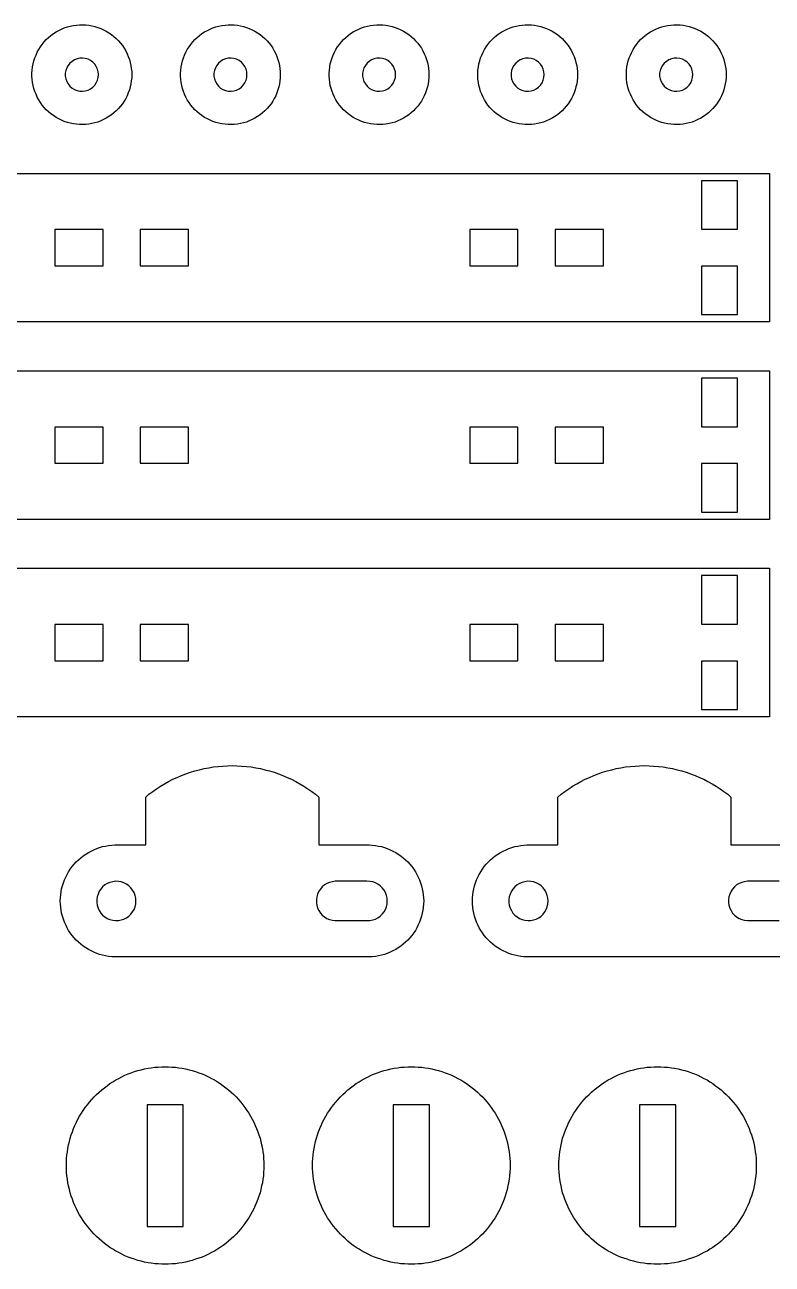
# Model space of a CAD drawing. Header units: metres. Extents: x 4 to 594, y 4 to 365.
# Drawn here: x 271.3 to 332.6, y 263.1 to 364.7 of the extents above; entities that cross this region are included whole.
import ezdxf

# ---------------------------------------------------------------- set-up
doc = ezdxf.new("R2010")
doc.units = ezdxf.units.M

msp = doc.modelspace()

# ---------------------------------------------------------------- linework, layer by layer
for points in [[(276.32, 356.53), (276.07, 356.52), (275.82, 356.52), (275.56, 356.54), (275.31, 356.58), (275.06, 356.63), (274.82, 356.69), (274.57, 356.78), (274.34, 356.87), (274.11, 356.98), (273.89, 357.11), (273.67, 357.25), (273.47, 357.4), (273.28, 357.56), (273.09, 357.74), (272.92, 357.92), (272.76, 358.12), (272.61, 358.33), (272.47, 358.54), (272.35, 358.77), (272.25, 359), (272.15, 359.24), (272.08, 359.48), (272.01, 359.72), (271.97, 359.97), (271.93, 360.23), (271.92, 360.48), (271.92, 360.73), (271.93, 360.99), (271.97, 361.24), (272.01, 361.49), (272.08, 361.74), (272.15, 361.98), (272.25, 362.22), (272.35, 362.45), (272.47, 362.67), (272.61, 362.89), (272.76, 363.09), (272.92, 363.29), (273.09, 363.48), (273.28, 363.65), (273.47, 363.82), (273.67, 363.97), (273.89, 364.11), (274.11, 364.23), (274.34, 364.34), (274.57, 364.44), (274.82, 364.52), (275.06, 364.59), (275.31, 364.64), (275.56, 364.67), (275.82, 364.69), (276.07, 364.7), (276.32, 364.69), (276.58, 364.66), (276.83, 364.61), (277.08, 364.56), (277.32, 364.48), (277.56, 364.39), (277.79, 364.29), (278.01, 364.17), (278.23, 364.04), (278.44, 363.89), (278.64, 363.74), (278.83, 363.57), (279.01, 363.38), (279.18, 363.19), (279.33, 362.99), (279.47, 362.78), (279.6, 362.56), (279.71, 362.33), (279.81, 362.1), (279.9, 361.86), (279.97, 361.61), (280.03, 361.37), (280.06, 361.12), (280.09, 360.86), (280.1, 360.61), (280.09, 360.35), (280.06, 360.1), (280.03, 359.85), (279.97, 359.6), (279.9, 359.36), (279.81, 359.12), (279.71, 358.88), (279.6, 358.65), (279.47, 358.44), (279.33, 358.22), (279.18, 358.02), (279.01, 357.83), (278.83, 357.65), (278.64, 357.48), (278.44, 357.32), (278.23, 357.18), (278.01, 357.04), (277.79, 356.93), (277.56, 356.82), (277.32, 356.73), (277.08, 356.66), (276.83, 356.6), (276.58, 356.56), (276.32, 356.53)], [(288.5, 356.53), (288.25, 356.52), (287.99, 356.52), (287.74, 356.54), (287.49, 356.58), (287.24, 356.63), (286.99, 356.69), (286.75, 356.78), (286.52, 356.87), (286.29, 356.98), (286.07, 357.11), (285.85, 357.25), (285.65, 357.4), (285.45, 357.56), (285.27, 357.74), (285.1, 357.92), (284.94, 358.12), (284.79, 358.33), (284.65, 358.54), (284.53, 358.77), (284.42, 359), (284.33, 359.24), (284.25, 359.48), (284.19, 359.72), (284.14, 359.97), (284.11, 360.23), (284.1, 360.48), (284.1, 360.73), (284.11, 360.99), (284.14, 361.24), (284.19, 361.49), (284.25, 361.74), (284.33, 361.98), (284.42, 362.22), (284.53, 362.45), (284.65, 362.67), (284.79, 362.89), (284.94, 363.09), (285.1, 363.29), (285.27, 363.48), (285.45, 363.65), (285.65, 363.82), (285.85, 363.97), (286.07, 364.11), (286.29, 364.23), (286.52, 364.34), (286.75, 364.44), (286.99, 364.52), (287.24, 364.59), (287.49, 364.64), (287.74, 364.67), (287.99, 364.69), (288.25, 364.7), (288.5, 364.69), (288.76, 364.66), (289.01, 364.61), (289.25, 364.56), (289.5, 364.48), (289.73, 364.39), (289.97, 364.29), (290.19, 364.17), (290.41, 364.04), (290.62, 363.89), (290.82, 363.74), (291.01, 363.57), (291.19, 363.38), (291.35, 363.19), (291.51, 362.99), (291.65, 362.78), (291.78, 362.56), (291.89, 362.33), (291.99, 362.1), (292.08, 361.86), (292.15, 361.61), (292.2, 361.37), (292.24, 361.12), (292.27, 360.86), (292.27, 360.61), (292.27, 360.35), (292.24, 360.1), (292.2, 359.85), (292.15, 359.6), (292.08, 359.36), (291.99, 359.12), (291.89, 358.88), (291.78, 358.65), (291.65, 358.44), (291.51, 358.22), (291.35, 358.02), (291.19, 357.83), (291.01, 357.65), (290.82, 357.48), (290.62, 357.32), (290.41, 357.18), (290.19, 357.04), (289.97, 356.93), (289.73, 356.82), (289.5, 356.73), (289.25, 356.66), (289.01, 356.6), (288.76, 356.56), (288.5, 356.53)], [(300.68, 356.53), (300.43, 356.52), (300.17, 356.52), (299.92, 356.54), (299.67, 356.58), (299.42, 356.63), (299.17, 356.69), (298.93, 356.78), (298.7, 356.87), (298.47, 356.98), (298.24, 357.11), (298.03, 357.25), (297.83, 357.4), (297.63, 357.56), (297.45, 357.74), (297.28, 357.92), (297.11, 358.12), (296.97, 358.33), (296.83, 358.54), (296.71, 358.77), (296.6, 359), (296.51, 359.24), (296.43, 359.48), (296.37, 359.72), (296.32, 359.97), (296.29, 360.23), (296.27, 360.48), (296.27, 360.73), (296.29, 360.99), (296.32, 361.24), (296.37, 361.49), (296.43, 361.74), (296.51, 361.98), (296.6, 362.22), (296.71, 362.45), (296.83, 362.67), (296.97, 362.89), (297.11, 363.09), (297.28, 363.29), (297.45, 363.48), (297.63, 363.65), (297.83, 363.82), (298.03, 363.97), (298.24, 364.11), (298.47, 364.23), (298.7, 364.34), (298.93, 364.44), (299.17, 364.52), (299.42, 364.59), (299.67, 364.64), (299.92, 364.67), (300.17, 364.69), (300.43, 364.7), (300.68, 364.69), (300.93, 364.66), (301.18, 364.61), (301.43, 364.56), (301.67, 364.48), (301.91, 364.39), (302.15, 364.29), (302.37, 364.17), (302.59, 364.04), (302.8, 363.89), (303, 363.74), (303.19, 363.57), (303.36, 363.38), (303.53, 363.19), (303.69, 362.99), (303.83, 362.78), (303.96, 362.56), (304.07, 362.33), (304.17, 362.1), (304.26, 361.86), (304.33, 361.61), (304.38, 361.37), (304.42, 361.12), (304.44, 360.86), (304.45, 360.61), (304.44, 360.35), (304.42, 360.1), (304.38, 359.85), (304.33, 359.6), (304.26, 359.36), (304.17, 359.12), (304.07, 358.88), (303.96, 358.65), (303.83, 358.44), (303.69, 358.22), (303.53, 358.02), (303.36, 357.83), (303.19, 357.65), (303, 357.48), (302.8, 357.32), (302.59, 357.18), (302.37, 357.04), (302.15, 356.93), (301.91, 356.82), (301.67, 356.73), (301.43, 356.66), (301.18, 356.6), (300.93, 356.56), (300.68, 356.53)], [(312.86, 356.53), (312.6, 356.52), (312.35, 356.52), (312.1, 356.54), (311.84, 356.58), (311.6, 356.63), (311.35, 356.69), (311.11, 356.78), (310.87, 356.87), (310.64, 356.98), (310.42, 357.11), (310.21, 357.25), (310, 357.4), (309.81, 357.56), (309.63, 357.74), (309.45, 357.92), (309.29, 358.12), (309.14, 358.33), (309.01, 358.54), (308.89, 358.77), (308.78, 359), (308.69, 359.24), (308.61, 359.48), (308.55, 359.72), (308.5, 359.97), (308.47, 360.23), (308.45, 360.48), (308.45, 360.73), (308.47, 360.99), (308.5, 361.24), (308.55, 361.49), (308.61, 361.74), (308.69, 361.98), (308.78, 362.22), (308.89, 362.45), (309.01, 362.67), (309.14, 362.89), (309.29, 363.09), (309.45, 363.29), (309.63, 363.48), (309.81, 363.65), (310, 363.82), (310.21, 363.97), (310.42, 364.11), (310.64, 364.23), (310.87, 364.34), (311.11, 364.44), (311.35, 364.52), (311.6, 364.59), (311.84, 364.64), (312.1, 364.67), (312.35, 364.69), (312.6, 364.7), (312.86, 364.69), (313.11, 364.66), (313.36, 364.61), (313.61, 364.56), (313.85, 364.48), (314.09, 364.39), (314.32, 364.29), (314.55, 364.17), (314.77, 364.04), (314.98, 363.89), (315.18, 363.74), (315.36, 363.57), (315.54, 363.38), (315.71, 363.19), (315.86, 362.99), (316.01, 362.78), (316.13, 362.56), (316.25, 362.33), (316.35, 362.1), (316.43, 361.86), (316.5, 361.61), (316.56, 361.37), (316.6, 361.12), (316.62, 360.86), (316.63, 360.61), (316.62, 360.35), (316.6, 360.1), (316.56, 359.85), (316.5, 359.6), (316.43, 359.36), (316.35, 359.12), (316.25, 358.88), (316.13, 358.65), (316.01, 358.44), (315.86, 358.22), (315.71, 358.02), (315.54, 357.83), (315.36, 357.65), (315.18, 357.48), (314.98, 357.32), (314.77, 357.18), (314.55, 357.04), (314.32, 356.93), (314.09, 356.82), (313.85, 356.73), (313.61, 356.66), (313.36, 356.6), (313.11, 356.56), (312.86, 356.53)], [(325.04, 356.53), (324.78, 356.52), (324.53, 356.52), (324.27, 356.54), (324.02, 356.58), (323.77, 356.63), (323.53, 356.69), (323.29, 356.78), (323.05, 356.87), (322.82, 356.98), (322.6, 357.11), (322.39, 357.25), (322.18, 357.4), (321.99, 357.56), (321.8, 357.74), (321.63, 357.92), (321.47, 358.12), (321.32, 358.33), (321.19, 358.54), (321.07, 358.77), (320.96, 359), (320.87, 359.24), (320.79, 359.48), (320.73, 359.72), (320.68, 359.97), (320.65, 360.23), (320.63, 360.48), (320.63, 360.73), (320.65, 360.99), (320.68, 361.24), (320.73, 361.49), (320.79, 361.74), (320.87, 361.98), (320.96, 362.22), (321.07, 362.45), (321.19, 362.67), (321.32, 362.89), (321.47, 363.09), (321.63, 363.29), (321.8, 363.48), (321.99, 363.65), (322.18, 363.82), (322.39, 363.97), (322.6, 364.11), (322.82, 364.23), (323.05, 364.34), (323.29, 364.44), (323.53, 364.52), (323.77, 364.59), (324.02, 364.64), (324.27, 364.67), (324.53, 364.69), (324.78, 364.7), (325.04, 364.69), (325.29, 364.66), (325.54, 364.61), (325.79, 364.56), (326.03, 364.48), (326.27, 364.39), (326.5, 364.29), (326.73, 364.17), (326.94, 364.04), (327.15, 363.89), (327.35, 363.74), (327.54, 363.57), (327.72, 363.38), (327.89, 363.19), (328.04, 362.99), (328.18, 362.78), (328.31, 362.56), (328.43, 362.33), (328.53, 362.1), (328.61, 361.86), (328.68, 361.61), (328.74, 361.37), (328.78, 361.12), (328.8, 360.86), (328.81, 360.61), (328.8, 360.35), (328.78, 360.1), (328.74, 359.85), (328.68, 359.6), (328.61, 359.36), (328.53, 359.12), (328.43, 358.88), (328.31, 358.65), (328.18, 358.44), (328.04, 358.22), (327.89, 358.02), (327.72, 357.83), (327.54, 357.65), (327.35, 357.48), (327.15, 357.32), (326.94, 357.18), (326.73, 357.04), (326.5, 356.93), (326.27, 356.82), (326.03, 356.73), (325.79, 356.66), (325.54, 356.6), (325.29, 356.56), (325.04, 356.53)], [(275.83, 359.26), (276.06, 359.25), (276.29, 359.28), (276.51, 359.35), (276.72, 359.45), (276.9, 359.59), (277.06, 359.75), (277.19, 359.94), (277.29, 360.15), (277.35, 360.38), (277.37, 360.61), (277.35, 360.84), (277.29, 361.06), (277.19, 361.27), (277.06, 361.46), (276.9, 361.63), (276.72, 361.77), (276.51, 361.87), (276.29, 361.94), (276.06, 361.97), (275.83, 361.96), (275.61, 361.91), (275.39, 361.82), (275.2, 361.7), (275.02, 361.55), (274.88, 361.37), (274.77, 361.17), (274.69, 360.95), (274.65, 360.72), (274.65, 360.49), (274.69, 360.26), (274.77, 360.05), (274.88, 359.85), (275.02, 359.67), (275.2, 359.51), (275.39, 359.39), (275.61, 359.31), (275.83, 359.26)], [(288.01, 359.26), (288.24, 359.25), (288.47, 359.28), (288.69, 359.35), (288.9, 359.45), (289.08, 359.59), (289.24, 359.75), (289.37, 359.94), (289.47, 360.15), (289.52, 360.38), (289.54, 360.61), (289.52, 360.84), (289.47, 361.06), (289.37, 361.27), (289.24, 361.46), (289.08, 361.63), (288.9, 361.77), (288.69, 361.87), (288.47, 361.94), (288.24, 361.97), (288.01, 361.96), (287.79, 361.91), (287.57, 361.82), (287.38, 361.7), (287.2, 361.55), (287.06, 361.37), (286.95, 361.17), (286.87, 360.95), (286.83, 360.72), (286.83, 360.49), (286.87, 360.26), (286.95, 360.05), (287.06, 359.85), (287.2, 359.67), (287.38, 359.51), (287.57, 359.39), (287.79, 359.31), (288.01, 359.26)], [(300.19, 359.26), (300.42, 359.25), (300.65, 359.28), (300.87, 359.35), (301.08, 359.45), (301.26, 359.59), (301.42, 359.75), (301.55, 359.94), (301.64, 360.15), (301.7, 360.38), (301.72, 360.61), (301.7, 360.84), (301.64, 361.06), (301.55, 361.27), (301.42, 361.46), (301.26, 361.63), (301.08, 361.77), (300.87, 361.87), (300.65, 361.94), (300.42, 361.97), (300.19, 361.96), (299.96, 361.91), (299.75, 361.82), (299.55, 361.7), (299.38, 361.55), (299.24, 361.37), (299.12, 361.17), (299.05, 360.95), (299.01, 360.72), (299.01, 360.49), (299.05, 360.26), (299.12, 360.05), (299.24, 359.85), (299.38, 359.67), (299.55, 359.51), (299.75, 359.39), (299.96, 359.31), (300.19, 359.26)], [(312.37, 359.26), (312.6, 359.25), (312.83, 359.28), (313.05, 359.35), (313.25, 359.45), (313.44, 359.59), (313.6, 359.75), (313.73, 359.94), (313.82, 360.15), (313.88, 360.38), (313.9, 360.61), (313.88, 360.84), (313.82, 361.06), (313.73, 361.27), (313.6, 361.46), (313.44, 361.63), (313.25, 361.77), (313.05, 361.87), (312.83, 361.94), (312.6, 361.97), (312.37, 361.96), (312.14, 361.91), (311.93, 361.82), (311.73, 361.7), (311.56, 361.55), (311.41, 361.37), (311.3, 361.17), (311.22, 360.95), (311.19, 360.72), (311.19, 360.49), (311.22, 360.26), (311.3, 360.05), (311.41, 359.85), (311.56, 359.67), (311.73, 359.51), (311.93, 359.39), (312.14, 359.31), (312.37, 359.26)], [(324.55, 359.26), (324.78, 359.25), (325.01, 359.28), (325.23, 359.35), (325.43, 359.45), (325.62, 359.59), (325.78, 359.75), (325.91, 359.94), (326, 360.15), (326.06, 360.38), (326.08, 360.61), (326.06, 360.84), (326, 361.06), (325.91, 361.27), (325.78, 361.46), (325.62, 361.63), (325.43, 361.77), (325.23, 361.87), (325.01, 361.94), (324.78, 361.97), (324.55, 361.96), (324.32, 361.91), (324.11, 361.82), (323.91, 361.7), (323.74, 361.55), (323.59, 361.37), (323.48, 361.17), (323.4, 360.95), (323.36, 360.72), (323.36, 360.49), (323.4, 360.26), (323.48, 360.05), (323.59, 359.85), (323.74, 359.67), (323.91, 359.51), (324.11, 359.39), (324.32, 359.31), (324.55, 359.26)], [(332.36, 352.52), (332.36, 340.34), (170.18, 340.34), (170.18, 352.52), (332.36, 352.52)], [(326.79, 347.94), (329.75, 347.94), (329.75, 351.91), (326.79, 351.91), (326.79, 347.94)], [(273.79, 344.94), (277.75, 344.94), (277.75, 347.91), (273.79, 347.91), (273.79, 344.94)], [(280.79, 344.94), (284.75, 344.94), (284.75, 347.91), (280.79, 347.91), (280.79, 344.94)], [(307.79, 344.94), (311.75, 344.94), (311.75, 347.91), (307.79, 347.91), (307.79, 344.94)], [(314.79, 344.94), (318.75, 344.94), (318.75, 347.91), (314.79, 347.91), (314.79, 344.94)], [(326.79, 340.94), (329.75, 340.94), (329.75, 344.91), (326.79, 344.91), (326.79, 340.94)], [(332.36, 336.34), (332.36, 324.16), (170.18, 324.16), (170.18, 336.34), (332.36, 336.34)], [(326.79, 331.76), (329.75, 331.76), (329.75, 335.73), (326.79, 335.73), (326.79, 331.76)], [(273.79, 328.76), (277.75, 328.76), (277.75, 331.73), (273.79, 331.73), (273.79, 328.76)], [(280.79, 328.76), (284.75, 328.76), (284.75, 331.73), (280.79, 331.73), (280.79, 328.76)], [(307.79, 328.76), (311.75, 328.76), (311.75, 331.73), (307.79, 331.73), (307.79, 328.76)], [(314.79, 328.76), (318.75, 328.76), (318.75, 331.73), (314.79, 331.73), (314.79, 328.76)], [(326.79, 324.76), (329.75, 324.76), (329.75, 328.73), (326.79, 328.73), (326.79, 324.76)], [(332.36, 320.16), (332.36, 307.98), (170.18, 307.98), (170.18, 320.16), (332.36, 320.16)], [(326.79, 315.58), (329.75, 315.58), (329.75, 319.55), (326.79, 319.55), (326.79, 315.58)], [(273.79, 312.58), (277.75, 312.58), (277.75, 315.55), (273.79, 315.55), (273.79, 312.58)], [(280.79, 312.58), (284.75, 312.58), (284.75, 315.55), (280.79, 315.55), (280.79, 312.58)], [(307.79, 312.58), (311.75, 312.58), (311.75, 315.55), (307.79, 315.55), (307.79, 312.58)], [(314.79, 312.58), (318.75, 312.58), (318.75, 315.55), (314.79, 315.55), (314.79, 312.58)], [(326.79, 308.58), (329.75, 308.58), (329.75, 312.55), (326.79, 312.55), (326.79, 308.58)], [(299.81, 288.31), (299.56, 288.3), (278.7, 288.3), (278.45, 288.31), (278.2, 288.34), (277.95, 288.38), (277.7, 288.44), (277.46, 288.51), (277.22, 288.59), (276.99, 288.68), (276.76, 288.79), (276.54, 288.91), (276.32, 289.05), (276.11, 289.19), (275.91, 289.34), (275.72, 289.51), (275.54, 289.69), (275.37, 289.87), (275.21, 290.07), (275.06, 290.27), (274.92, 290.48), (274.79, 290.7), (274.68, 290.93), (274.58, 291.16), (274.49, 291.4), (274.41, 291.64), (274.35, 291.88), (274.3, 292.13), (274.27, 292.38), (274.25, 292.64), (274.24, 292.89), (274.25, 293.14), (274.27, 293.39), (274.3, 293.64), (274.35, 293.89), (274.41, 294.14), (274.49, 294.38), (274.58, 294.62), (274.68, 294.85), (274.79, 295.07), (274.92, 295.29), (275.06, 295.5), (275.21, 295.71), (275.37, 295.9), (275.54, 296.09), (275.72, 296.26), (275.91, 296.43), (276.11, 296.59), (276.32, 296.73), (276.54, 296.86), (276.76, 296.98), (276.99, 297.09), (277.22, 297.19), (277.46, 297.27), (277.7, 297.34), (277.95, 297.39), (278.2, 297.43), (278.45, 297.46), (278.7, 297.48), (281.24, 297.48), (281.24, 301.41), (281.5, 301.63), (281.81, 301.86), (282.13, 302.08), (282.45, 302.29), (282.79, 302.49), (283.12, 302.68), (283.47, 302.86), (283.82, 303.02), (284.18, 303.17), (284.54, 303.31), (284.9, 303.44), (285.27, 303.55), (285.65, 303.65), (286.02, 303.74), (286.4, 303.81), (286.79, 303.87), (287.17, 303.92), (287.56, 303.95), (287.94, 303.97), (288.33, 303.98), (288.72, 303.97), (289.1, 303.95), (289.49, 303.92), (289.87, 303.87), (290.26, 303.81), (290.64, 303.74), (291.01, 303.65), (291.39, 303.55), (291.76, 303.44), (292.12, 303.31), (292.48, 303.17), (292.84, 303.02), (293.19, 302.86), (293.54, 302.68), (293.88, 302.49), (294.21, 302.29), (294.53, 302.08), (294.85, 301.86), (295.16, 301.63), (295.42, 301.41), (295.42, 297.48), (299.56, 297.48), (299.81, 297.46), (300.06, 297.43), (300.31, 297.39), (300.56, 297.34), (300.8, 297.27), (301.04, 297.19), (301.27, 297.09), (301.5, 296.98), (301.73, 296.86), (301.94, 296.73), (302.15, 296.59), (302.35, 296.43), (302.54, 296.26), (302.72, 296.09), (302.89, 295.9), (303.05, 295.71), (303.2, 295.5), (303.34, 295.29), (303.47, 295.07), (303.58, 294.85), (303.68, 294.62), (303.77, 294.38), (303.85, 294.14), (303.91, 293.89), (303.96, 293.64), (303.99, 293.39), (304.01, 293.14), (304.02, 292.89), (304.01, 292.64), (303.99, 292.38), (303.96, 292.13), (303.91, 291.88), (303.85, 291.64), (303.77, 291.4), (303.68, 291.16), (303.58, 290.93), (303.47, 290.7), (303.34, 290.48), (303.2, 290.27), (303.05, 290.07), (302.89, 289.87), (302.72, 289.69), (302.54, 289.51), (302.35, 289.34), (302.15, 289.19), (301.94, 289.05), (301.73, 288.91), (301.5, 288.79), (301.27, 288.68), (301.04, 288.59), (300.8, 288.51), (300.56, 288.44), (300.31, 288.38), (300.06, 288.34), (299.81, 288.31)], [(278.54, 291.31), (278.77, 291.28), (279.01, 291.29), (279.24, 291.33), (279.46, 291.41), (279.67, 291.51), (279.86, 291.65), (280.03, 291.81), (280.17, 292), (280.29, 292.2), (280.37, 292.42), (280.42, 292.65), (280.44, 292.89), (280.42, 293.12), (280.37, 293.35), (280.29, 293.57), (280.17, 293.78), (280.03, 293.96), (279.86, 294.13), (279.67, 294.26), (279.46, 294.37), (279.24, 294.45), (279.01, 294.49), (278.77, 294.5), (278.54, 294.47), (278.31, 294.41), (278.09, 294.32), (277.89, 294.2), (277.71, 294.05), (277.56, 293.87), (277.43, 293.68), (277.33, 293.46), (277.26, 293.24), (277.23, 293.01), (277.23, 292.77), (277.26, 292.54), (277.33, 292.31), (277.43, 292.1), (277.56, 291.9), (277.71, 291.73), (277.89, 291.58), (278.09, 291.46), (278.31, 291.36), (278.54, 291.31)], [(296.77, 291.28), (299.37, 291.28), (299.61, 291.29), (299.84, 291.33), (300.06, 291.41), (300.27, 291.51), (300.46, 291.65), (300.63, 291.81), (300.77, 292), (300.89, 292.2), (300.97, 292.42), (301.02, 292.65), (301.04, 292.89), (301.02, 293.12), (300.97, 293.35), (300.89, 293.57), (300.77, 293.78), (300.63, 293.96), (300.46, 294.13), (300.27, 294.26), (300.06, 294.37), (299.84, 294.45), (299.61, 294.49), (299.37, 294.5), (296.77, 294.5), (296.54, 294.47), (296.31, 294.41), (296.09, 294.32), (295.89, 294.2), (295.71, 294.05), (295.56, 293.87), (295.43, 293.68), (295.33, 293.46), (295.26, 293.24), (295.23, 293.01), (295.23, 292.77), (295.26, 292.54), (295.33, 292.31), (295.43, 292.1), (295.56, 291.9), (295.71, 291.73), (295.89, 291.58), (296.09, 291.46), (296.31, 291.36), (296.54, 291.31), (296.77, 291.28)], [(312.32, 291.31), (312.55, 291.28), (312.79, 291.29), (313.02, 291.33), (313.24, 291.41), (313.45, 291.51), (313.64, 291.65), (313.81, 291.81), (313.95, 292), (314.07, 292.2), (314.15, 292.42), (314.2, 292.65), (314.22, 292.89), (314.2, 293.12), (314.15, 293.35), (314.07, 293.57), (313.95, 293.78), (313.81, 293.96), (313.64, 294.13), (313.45, 294.26), (313.24, 294.37), (313.02, 294.45), (312.79, 294.49), (312.55, 294.5), (312.32, 294.47), (312.09, 294.41), (311.87, 294.32), (311.67, 294.2), (311.49, 294.05), (311.34, 293.87), (311.21, 293.68), (311.11, 293.46), (311.04, 293.24), (311.01, 293.01), (311.01, 292.77), (311.04, 292.54), (311.11, 292.31), (311.21, 292.1), (311.34, 291.9), (311.49, 291.73), (311.67, 291.58), (311.87, 291.46), (312.09, 291.36), (312.32, 291.31)], [(283.11, 263.12), (282.83, 263.12), (282.55, 263.12), (282.27, 263.14), (281.98, 263.16), (281.7, 263.2), (281.43, 263.24), (281.15, 263.3), (280.87, 263.36), (280.6, 263.43), (280.33, 263.52), (280.06, 263.61), (279.8, 263.71), (279.54, 263.82), (279.28, 263.94), (279.03, 264.07), (278.79, 264.2), (278.54, 264.35), (278.31, 264.5), (278.07, 264.66), (277.85, 264.83), (277.63, 265.01), (277.42, 265.2), (277.21, 265.39), (277.01, 265.59), (276.82, 265.8), (276.63, 266.01), (276.46, 266.23), (276.29, 266.45), (276.12, 266.69), (275.97, 266.92), (275.82, 267.16), (275.69, 267.41), (275.56, 267.66), (275.44, 267.92), (275.33, 268.18), (275.23, 268.44), (275.14, 268.71), (275.05, 268.98), (274.98, 269.25), (274.92, 269.53), (274.86, 269.8), (274.82, 270.08), (274.78, 270.36), (274.76, 270.65), (274.74, 270.93), (274.74, 271.21), (274.74, 271.49), (274.76, 271.77), (274.78, 272.06), (274.82, 272.34), (274.86, 272.61), (274.92, 272.89), (274.98, 273.17), (275.05, 273.44), (275.14, 273.71), (275.23, 273.98), (275.33, 274.24), (275.44, 274.5), (275.56, 274.76), (275.69, 275.01), (275.82, 275.25), (275.97, 275.5), (276.12, 275.73), (276.29, 275.96), (276.46, 276.19), (276.63, 276.41), (276.82, 276.62), (277.01, 276.83), (277.21, 277.03), (277.42, 277.22), (277.63, 277.41), (277.85, 277.58), (278.07, 277.75), (278.31, 277.92), (278.54, 278.07), (278.79, 278.22), (279.03, 278.35), (279.28, 278.48), (279.54, 278.6), (279.8, 278.71), (280.06, 278.81), (280.33, 278.9), (280.6, 278.99), (280.87, 279.06), (281.15, 279.12), (281.43, 279.18), (281.7, 279.22), (281.98, 279.26), (282.27, 279.28), (282.55, 279.29), (282.83, 279.3), (283.11, 279.29), (283.39, 279.28), (283.68, 279.26), (283.96, 279.22), (284.23, 279.18), (284.51, 279.12), (284.79, 279.06), (285.06, 278.99), (285.33, 278.9), (285.6, 278.81), (285.86, 278.71), (286.12, 278.6), (286.38, 278.48), (286.63, 278.35), (286.88, 278.22), (287.12, 278.07), (287.35, 277.92), (287.59, 277.75), (287.81, 277.58), (288.03, 277.41), (288.24, 277.22), (288.45, 277.03), (288.65, 276.83), (288.84, 276.62), (289.03, 276.41), (289.21, 276.19), (289.37, 275.96), (289.54, 275.73), (289.69, 275.5), (289.84, 275.25), (289.97, 275.01), (290.1, 274.76), (290.22, 274.5), (290.33, 274.24), (290.43, 273.98), (290.52, 273.71), (290.61, 273.44), (290.68, 273.17), (290.74, 272.89), (290.8, 272.61), (290.84, 272.34), (290.88, 272.06), (290.9, 271.77), (290.92, 271.49), (290.92, 271.21), (290.92, 270.93), (290.9, 270.65), (290.88, 270.36), (290.84, 270.08), (290.8, 269.8), (290.74, 269.53), (290.68, 269.25), (290.61, 268.98), (290.52, 268.71), (290.43, 268.44), (290.33, 268.18), (290.22, 267.92), (290.1, 267.66), (289.97, 267.41), (289.84, 267.16), (289.69, 266.92), (289.54, 266.69), (289.37, 266.45), (289.21, 266.23), (289.03, 266.01), (288.84, 265.8), (288.65, 265.59), (288.45, 265.39), (288.24, 265.2), (288.03, 265.01), (287.81, 264.83), (287.59, 264.66), (287.35, 264.5), (287.12, 264.35), (286.88, 264.2), (286.63, 264.07), (286.38, 263.94), (286.12, 263.82), (285.86, 263.71), (285.6, 263.61), (285.33, 263.52), (285.06, 263.43), (284.79, 263.36), (284.51, 263.3), (284.23, 263.24), (283.96, 263.2), (283.68, 263.16), (283.39, 263.14), (283.11, 263.12)], [(303.29, 263.12), (303.01, 263.12), (302.73, 263.12), (302.45, 263.14), (302.16, 263.16), (301.88, 263.2), (301.61, 263.24), (301.33, 263.3), (301.05, 263.36), (300.78, 263.43), (300.51, 263.52), (300.24, 263.61), (299.98, 263.71), (299.72, 263.82), (299.46, 263.94), (299.21, 264.07), (298.97, 264.2), (298.72, 264.35), (298.49, 264.5), (298.25, 264.66), (298.03, 264.83), (297.81, 265.01), (297.6, 265.2), (297.39, 265.39), (297.19, 265.59), (297, 265.8), (296.81, 266.01), (296.64, 266.23), (296.47, 266.45), (296.3, 266.69), (296.15, 266.92), (296, 267.16), (295.87, 267.41), (295.74, 267.66), (295.62, 267.92), (295.51, 268.18), (295.41, 268.44), (295.32, 268.71), (295.23, 268.98), (295.16, 269.25), (295.1, 269.53), (295.04, 269.8), (295, 270.08), (294.96, 270.36), (294.94, 270.65), (294.92, 270.93), (294.92, 271.21), (294.92, 271.49), (294.94, 271.77), (294.96, 272.06), (295, 272.34), (295.04, 272.61), (295.1, 272.89), (295.16, 273.17), (295.23, 273.44), (295.32, 273.71), (295.41, 273.98), (295.51, 274.24), (295.62, 274.5), (295.74, 274.76), (295.87, 275.01), (296, 275.25), (296.15, 275.5), (296.3, 275.73), (296.47, 275.96), (296.64, 276.19), (296.81, 276.41), (297, 276.62), (297.19, 276.83), (297.39, 277.03), (297.6, 277.22), (297.81, 277.41), (298.03, 277.58), (298.25, 277.75), (298.49, 277.92), (298.72, 278.07), (298.97, 278.22), (299.21, 278.35), (299.46, 278.48), (299.72, 278.6), (299.98, 278.71), (300.24, 278.81), (300.51, 278.9), (300.78, 278.99), (301.05, 279.06), (301.33, 279.12), (301.61, 279.18), (301.88, 279.22), (302.16, 279.26), (302.45, 279.28), (302.73, 279.29), (303.01, 279.3), (303.29, 279.29), (303.57, 279.28), (303.86, 279.26), (304.14, 279.22), (304.41, 279.18), (304.69, 279.12), (304.97, 279.06), (305.24, 278.99), (305.51, 278.9), (305.78, 278.81), (306.04, 278.71), (306.3, 278.6), (306.56, 278.48), (306.81, 278.35), (307.06, 278.22), (307.3, 278.07), (307.53, 277.92), (307.77, 277.75), (307.99, 277.58), (308.21, 277.41), (308.42, 277.22), (308.63, 277.03), (308.83, 276.83), (309.02, 276.62), (309.21, 276.41), (309.39, 276.19), (309.56, 275.96), (309.72, 275.73), (309.87, 275.5), (310.02, 275.25), (310.15, 275.01), (310.28, 274.76), (310.4, 274.5), (310.51, 274.24), (310.61, 273.98), (310.7, 273.71), (310.79, 273.44), (310.86, 273.17), (310.92, 272.89), (310.98, 272.61), (311.02, 272.34), (311.06, 272.06), (311.08, 271.77), (311.1, 271.49), (311.1, 271.21), (311.1, 270.93), (311.08, 270.65), (311.06, 270.36), (311.02, 270.08), (310.98, 269.8), (310.92, 269.53), (310.86, 269.25), (310.79, 268.98), (310.7, 268.71), (310.61, 268.44), (310.51, 268.18), (310.4, 267.92), (310.28, 267.66), (310.15, 267.41), (310.02, 267.16), (309.87, 266.92), (309.72, 266.69), (309.56, 266.45), (309.39, 266.23), (309.21, 266.01), (309.02, 265.8), (308.83, 265.59), (308.63, 265.39), (308.42, 265.2), (308.21, 265.01), (307.99, 264.83), (307.77, 264.66), (307.53, 264.5), (307.3, 264.35), (307.06, 264.2), (306.81, 264.07), (306.56, 263.94), (306.3, 263.82), (306.04, 263.71), (305.78, 263.61), (305.51, 263.52), (305.24, 263.43), (304.97, 263.36), (304.69, 263.3), (304.41, 263.24), (304.14, 263.2), (303.86, 263.16), (303.57, 263.14), (303.29, 263.12)], [(323.47, 263.12), (323.19, 263.12), (322.91, 263.12), (322.63, 263.14), (322.34, 263.16), (322.06, 263.2), (321.79, 263.24), (321.51, 263.3), (321.23, 263.36), (320.96, 263.43), (320.69, 263.52), (320.42, 263.61), (320.16, 263.71), (319.9, 263.82), (319.64, 263.94), (319.39, 264.07), (319.15, 264.2), (318.9, 264.35), (318.67, 264.5), (318.43, 264.66), (318.21, 264.83), (317.99, 265.01), (317.78, 265.2), (317.57, 265.39), (317.37, 265.59), (317.18, 265.8), (316.99, 266.01), (316.82, 266.23), (316.65, 266.45), (316.48, 266.69), (316.33, 266.92), (316.18, 267.16), (316.05, 267.41), (315.92, 267.66), (315.8, 267.92), (315.69, 268.18), (315.59, 268.44), (315.5, 268.71), (315.41, 268.98), (315.34, 269.25), (315.28, 269.53), (315.22, 269.8), (315.18, 270.08), (315.14, 270.36), (315.12, 270.65), (315.11, 270.93), (315.1, 271.21), (315.11, 271.49), (315.12, 271.77), (315.14, 272.06), (315.18, 272.34), (315.22, 272.61), (315.28, 272.89), (315.34, 273.17), (315.41, 273.44), (315.5, 273.71), (315.59, 273.98), (315.69, 274.24), (315.8, 274.5), (315.92, 274.76), (316.05, 275.01), (316.18, 275.25), (316.33, 275.5), (316.48, 275.73), (316.65, 275.96), (316.82, 276.19), (316.99, 276.41), (317.18, 276.62), (317.37, 276.83), (317.57, 277.03), (317.78, 277.22), (317.99, 277.41), (318.21, 277.58), (318.43, 277.75), (318.67, 277.92), (318.9, 278.07), (319.15, 278.22), (319.39, 278.35), (319.64, 278.48), (319.9, 278.6), (320.16, 278.71), (320.42, 278.81), (320.69, 278.9), (320.96, 278.99), (321.23, 279.06), (321.51, 279.12), (321.79, 279.18), (322.06, 279.22), (322.34, 279.26), (322.63, 279.28), (322.91, 279.29), (323.19, 279.3), (323.47, 279.29), (323.75, 279.28), (324.04, 279.26), (324.32, 279.22), (324.59, 279.18), (324.87, 279.12), (325.15, 279.06), (325.42, 278.99), (325.69, 278.9), (325.96, 278.81), (326.22, 278.71), (326.48, 278.6), (326.74, 278.48), (326.99, 278.35), (327.24, 278.22), (327.48, 278.07), (327.71, 277.92), (327.95, 277.75), (328.17, 277.58), (328.39, 277.41), (328.6, 277.22), (328.81, 277.03), (329.01, 276.83), (329.2, 276.62), (329.39, 276.41), (329.57, 276.19), (329.74, 275.96), (329.9, 275.73), (330.05, 275.5), (330.2, 275.25), (330.33, 275.01), (330.46, 274.76), (330.58, 274.5), (330.69, 274.24), (330.79, 273.98), (330.88, 273.71), (330.97, 273.44), (331.04, 273.17), (331.1, 272.89), (331.16, 272.61), (331.2, 272.34), (331.24, 272.06), (331.26, 271.77), (331.28, 271.49), (331.28, 271.21), (331.28, 270.93), (331.26, 270.65), (331.24, 270.36), (331.2, 270.08), (331.16, 269.8), (331.1, 269.53), (331.04, 269.25), (330.97, 268.98), (330.88, 268.71), (330.79, 268.44), (330.69, 268.18), (330.58, 267.92), (330.46, 267.66), (330.33, 267.41), (330.2, 267.16), (330.05, 266.92), (329.9, 266.69), (329.74, 266.45), (329.57, 266.23), (329.39, 266.01), (329.2, 265.8), (329.01, 265.59), (328.81, 265.39), (328.6, 265.2), (328.39, 265.01), (328.17, 264.83), (327.95, 264.66), (327.71, 264.5), (327.48, 264.35), (327.24, 264.2), (326.99, 264.07), (326.74, 263.94), (326.48, 263.82), (326.22, 263.71), (325.96, 263.61), (325.69, 263.52), (325.42, 263.43), (325.15, 263.36), (324.87, 263.3), (324.59, 263.24), (324.32, 263.2), (324.04, 263.16), (323.75, 263.14), (323.47, 263.12)], [(281.35, 266.22), (284.32, 266.22), (284.32, 276.19), (281.35, 276.19), (281.35, 266.22)], [(301.53, 266.22), (304.5, 266.22), (304.5, 276.19), (301.53, 276.19), (301.53, 266.22)], [(321.71, 266.22), (324.68, 266.22), (324.68, 276.19), (321.71, 276.19), (321.71, 266.22)]]:
    msp.add_lwpolyline(points, close=True)
for points in [[(333.34, 288.3), (312.48, 288.3), (312.23, 288.31), (311.98, 288.34), (311.73, 288.38), (311.48, 288.44), (311.24, 288.51), (311, 288.59), (310.77, 288.68), (310.54, 288.79), (310.32, 288.91), (310.1, 289.05), (309.89, 289.19), (309.69, 289.34), (309.5, 289.51), (309.32, 289.69), (309.15, 289.87), (308.99, 290.07), (308.84, 290.27), (308.7, 290.48), (308.57, 290.7), (308.46, 290.93), (308.36, 291.16), (308.27, 291.4), (308.19, 291.64), (308.13, 291.88), (308.08, 292.13), (308.05, 292.38), (308.03, 292.64), (308.02, 292.89), (308.03, 293.14), (308.05, 293.39), (308.08, 293.64), (308.13, 293.89), (308.19, 294.14), (308.27, 294.38), (308.36, 294.62), (308.46, 294.85), (308.57, 295.07), (308.7, 295.29), (308.84, 295.5), (308.99, 295.71), (309.15, 295.9), (309.32, 296.09), (309.5, 296.26), (309.69, 296.43), (309.89, 296.59), (310.1, 296.73), (310.32, 296.86), (310.54, 296.98), (310.77, 297.09), (311, 297.19), (311.24, 297.27), (311.48, 297.34), (311.73, 297.39), (311.98, 297.43), (312.23, 297.46), (312.48, 297.48), (315.02, 297.48), (315.02, 301.41), (315.28, 301.63), (315.59, 301.86), (315.91, 302.08), (316.23, 302.29), (316.57, 302.49), (316.9, 302.68), (317.25, 302.86), (317.6, 303.02), (317.96, 303.17), (318.32, 303.31), (318.68, 303.44), (319.05, 303.55), (319.43, 303.65), (319.8, 303.74), (320.18, 303.81), (320.57, 303.87), (320.95, 303.92), (321.34, 303.95), (321.72, 303.97), (322.11, 303.98), (322.5, 303.97), (322.88, 303.95), (323.27, 303.92), (323.65, 303.87), (324.04, 303.81), (324.42, 303.74), (324.79, 303.65), (325.17, 303.55), (325.54, 303.44), (325.9, 303.31), (326.27, 303.17), (326.62, 303.02), (326.97, 302.86), (327.32, 302.68), (327.66, 302.49), (327.99, 302.29), (328.31, 302.08), (328.63, 301.86), (328.94, 301.63), (329.2, 301.41), (329.2, 297.48), (333.34, 297.48)], [(333.15, 294.5), (330.55, 294.5), (330.32, 294.47), (330.09, 294.41), (329.87, 294.32), (329.67, 294.2), (329.49, 294.05), (329.34, 293.87), (329.21, 293.68), (329.11, 293.46), (329.04, 293.24), (329.01, 293.01), (329.01, 292.77), (329.04, 292.54), (329.11, 292.31), (329.21, 292.1), (329.34, 291.9), (329.49, 291.73), (329.67, 291.58), (329.87, 291.46), (330.09, 291.36), (330.32, 291.31), (330.55, 291.28), (330.55, 291.28), (333.15, 291.28)]]:
    msp.add_lwpolyline(points)

doc.saveas('drawing.dxf')
